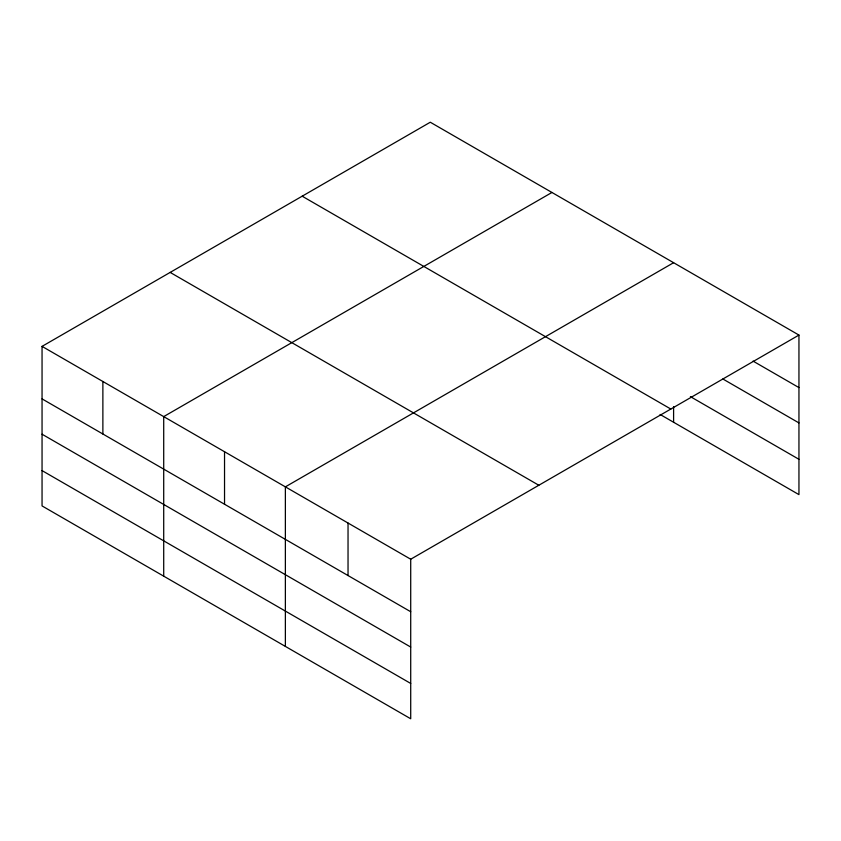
<?xml version="1.0" encoding="UTF-8"?>
<svg xmlns="http://www.w3.org/2000/svg" width="841" height="841" viewBox="0 0 841 841"><rect width="100%" height="100%" fill="white"/><g stroke="black" fill="none" stroke-linecap="round" stroke-linejoin="round"><path stroke-width="1.26" d="M660.09 414.455L798.95 494.624L798.95 335.075L430.287 122.229L42.05 346.376L42.05 505.925L410.713 718.771L410.713 559.223L42.05 346.376M551.948 192.463L163.711 416.61L163.711 576.169M673.599 262.707L285.372 486.855L285.372 646.403M410.713 559.223L798.95 335.075M753.063 361.104L798.95 387.596M722.85 378.976L798.95 422.918M690.387 396.626L798.95 459.302M302.171 196.195L670.834 409.041M170.166 272.41L538.829 485.257M42.05 398.886L410.713 611.733M42.05 434.208L410.713 647.055M42.05 470.603L410.713 683.449M673.599 406.56L673.599 422.256M348.037 523.039L348.037 575.549M224.536 451.733L224.536 504.253M102.875 381.488L102.875 434.009"/></g></svg>
